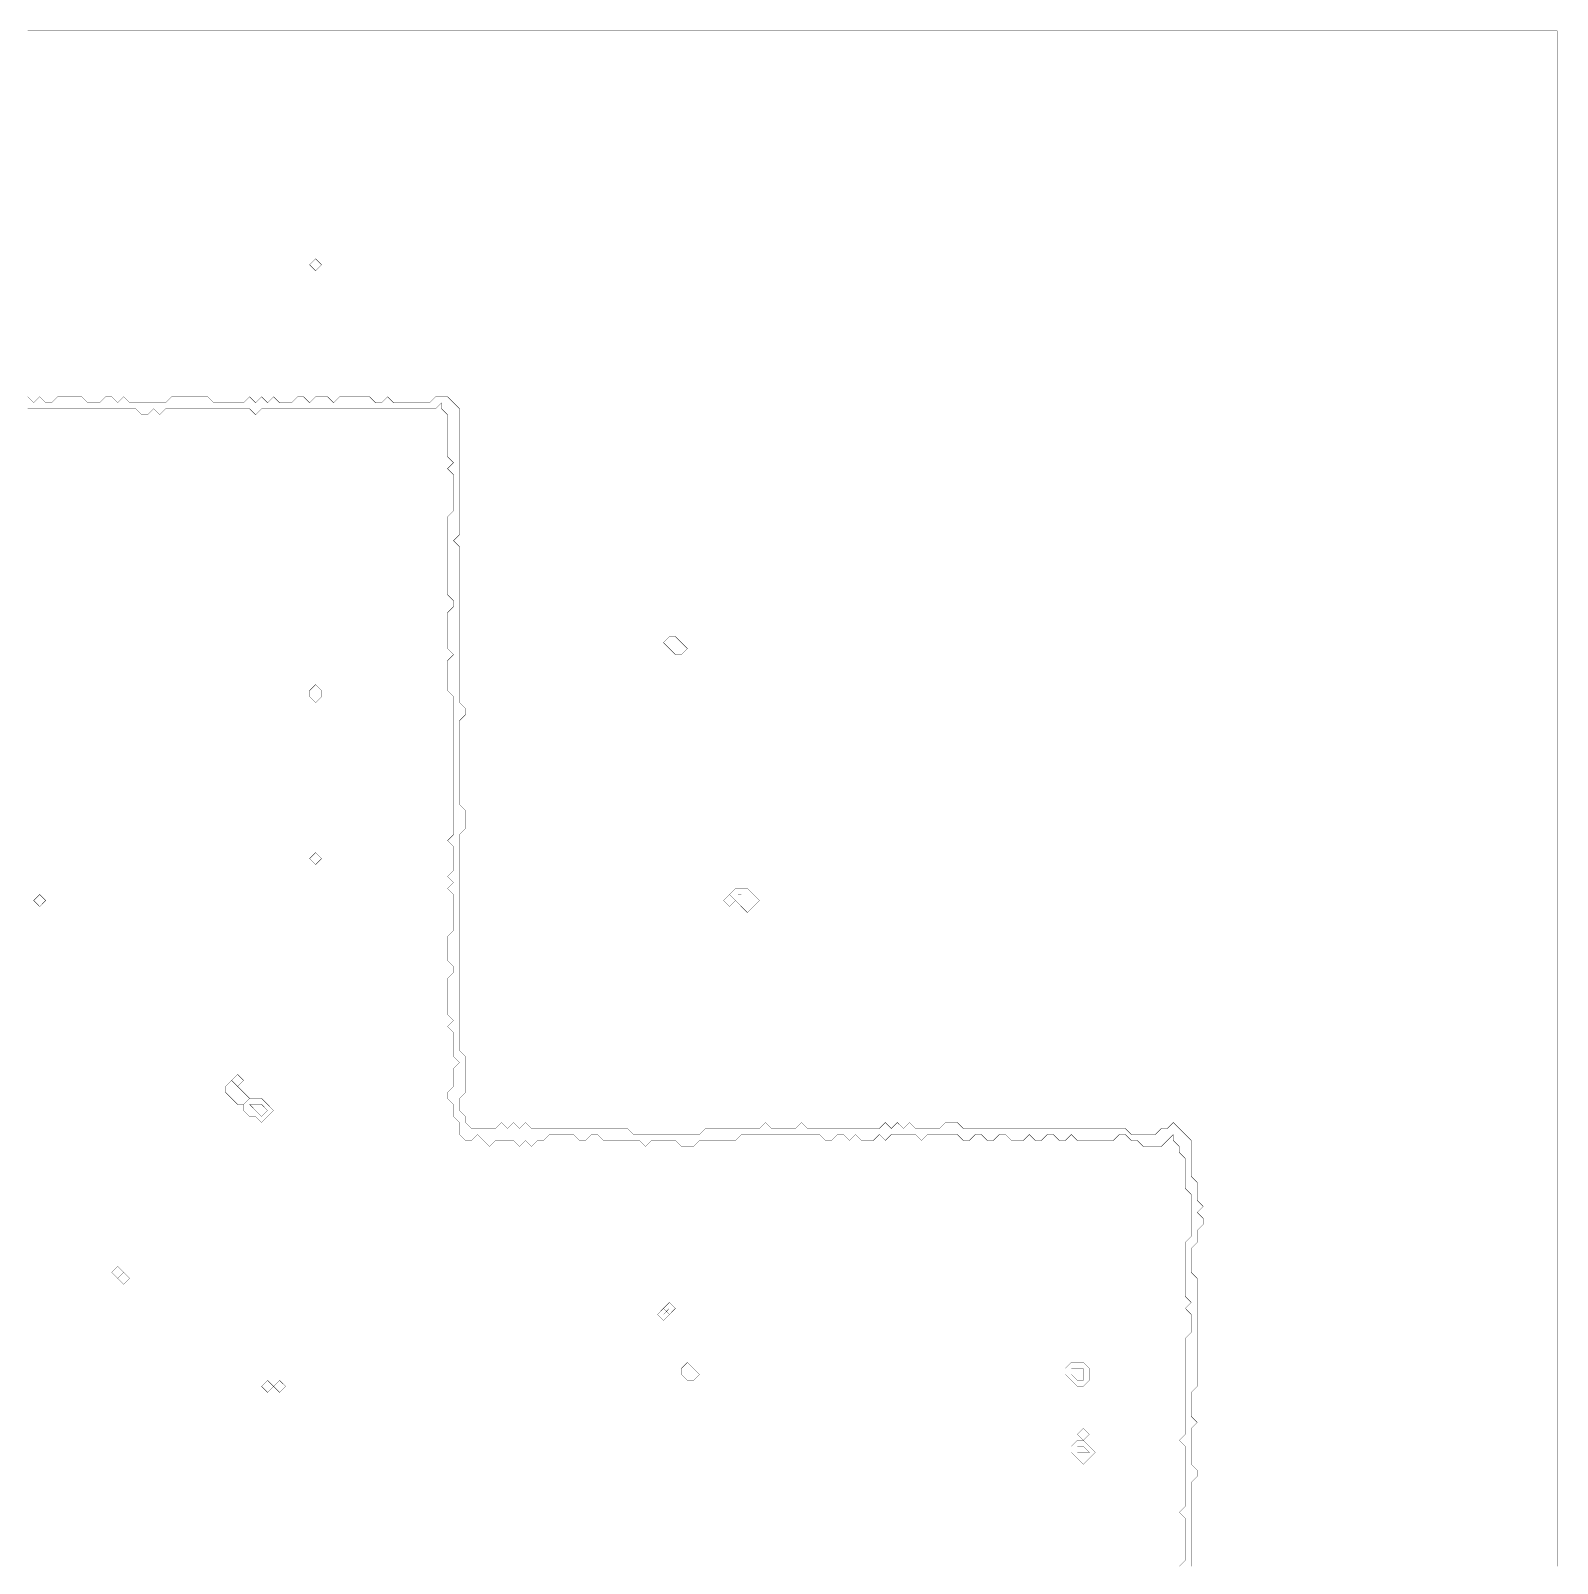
# Model space of a CAD drawing. Header units: metres. Extents: x 0 to 4858, y -4858 to 0.
# Drawn here: x 2438 to 4858, y -2429 to 0 of the extents above; entities that cross this region are included whole.
import ezdxf

# ---------------------------------------------------------------- set-up
doc = ezdxf.new("R2010")
doc.units = ezdxf.units.M
doc.layers.add('conductor', color=1, linetype='Continuous')
doc.layers.add('substrate', color=5, linetype='Continuous')

msp = doc.modelspace()

# ---------------------------------------------------------------- linework, layer by layer
at = {"layer": 'conductor', "const_width": 0.5}
msp.add_lwpolyline([(4258.6, -2433.5), (4268.1, -2424), (4268.1, -2414.5), (4268.1, -2405), (4268.1, -2395.5), (4268.1, -2386), (4268.1, -2376.5), (4268.1, -2367), (4268.1, -2357.5), (4258.6, -2347.9), (4268.1, -2338.4), (4268.1, -2328.9), (4268.1, -2319.4), (4268.1, -2309.9), (4268.1, -2300.4), (4268.1, -2290.9), (4268.1, -2281.4), (4268.1, -2271.9), (4268.1, -2262.4), (4268.1, -2252.9), (4268.1, -2243.4), (4258.6, -2233.9), (4268.1, -2224.4), (4268.1, -2214.9), (4268.1, -2205.4), (4268.1, -2195.9), (4268.1, -2186.3), (4268.1, -2176.8), (4268.1, -2167.3), (4268.1, -2157.8), (4268.1, -2148.3), (4268.1, -2138.8), (4268.1, -2129.3), (4268.1, -2119.8), (4268.1, -2110.3), (4268.1, -2100.8), (4268.1, -2091.3), (4268.1, -2081.8), (4268.1, -2072.3), (4277.6, -2062.8), (4277.6, -2053.3), (4277.6, -2043.8), (4277.6, -2034.3), (4268.1, -2024.7), (4277.6, -2015.2), (4268.1, -2005.7), (4268.1, -1996.2), (4268.1, -1986.7), (4268.1, -1977.2), (4268.1, -1967.7), (4268.1, -1958.2), (4268.1, -1948.7), (4268.1, -1939.2), (4268.1, -1929.7), (4268.1, -1920.2), (4277.6, -1910.7), (4277.6, -1901.2), (4277.6, -1891.7), (4277.6, -1882.2), (4277.6, -1872.7), (4277.6, -1863.1), (4277.6, -1853.6), (4277.6, -1844.1), (4268.1, -1834.6), (4268.1, -1825.1), (4268.1, -1815.6), (4268.1, -1806.1), (4268.1, -1796.6), (4268.1, -1787.1), (4258.6, -1777.6), (4258.6, -1768.1), (4249.1, -1758.6), (4249.1, -1749.1), (4239.6, -1758.6), (4230.1, -1768.1), (4220.6, -1768.1), (4211.1, -1768.1), (4201.6, -1768.1), (4192.1, -1758.6), (4182.6, -1758.6), (4173.1, -1749.1), (4163.6, -1749.1), (4154.1, -1758.6), (4144.6, -1758.6), (4135, -1758.6), (4125.5, -1758.6), (4116, -1758.6), (4106.5, -1758.6), (4097, -1758.6), (4087.5, -1749.1), (4078, -1758.6), (4068.5, -1758.6), (4059, -1749.1), (4049.5, -1749.1), (4040, -1758.6), (4030.5, -1758.6), (4021, -1749.1), (4011.5, -1758.6), (4002, -1758.6), (3992.5, -1758.6), (3983, -1749.1), (3973.4, -1749.1), (3963.9, -1758.6), (3954.4, -1758.6), (3944.9, -1749.1), (3935.4, -1749.1), (3925.9, -1758.6), (3916.4, -1758.6), (3906.9, -1749.1), (3897.4, -1749.1), (3887.9, -1749.1), (3878.4, -1749.1), (3868.9, -1749.1), (3859.4, -1749.1), (3849.9, -1758.6), (3840.4, -1749.1), (3830.9, -1749.1), (3821.4, -1749.1), (3811.8, -1749.1), (3802.3, -1749.1), (3792.8, -1758.6), (3783.3, -1749.1), (3773.8, -1758.6), (3764.3, -1758.6), (3754.8, -1758.6), (3745.3, -1749.1), (3735.8, -1758.6), (3726.3, -1749.1), (3716.8, -1749.1), (3707.3, -1758.6), (3697.8, -1758.6), (3688.3, -1749.1), (3678.8, -1749.1), (3669.3, -1749.1), (3659.8, -1749.1), (3650.2, -1749.1), (3640.7, -1749.1), (3631.2, -1749.1), (3621.7, -1749.1), (3612.2, -1749.1), (3602.7, -1749.1), (3593.2, -1749.1), (3583.7, -1749.1), (3574.2, -1749.1), (3564.7, -1749.1), (3555.2, -1758.6), (3545.7, -1758.6), (3536.2, -1758.6), (3526.7, -1758.6), (3517.2, -1758.6), (3507.7, -1758.6), (3498.2, -1758.6), (3488.7, -1768.1), (3479.1, -1768.1), (3469.6, -1768.1), (3460.1, -1758.6), (3450.6, -1758.6), (3441.1, -1758.6), (3431.6, -1758.6), (3422.1, -1758.6), (3412.6, -1768.1), (3403.1, -1758.6), (3393.6, -1758.6), (3384.1, -1758.6), (3374.6, -1758.6), (3365.1, -1758.6), (3355.6, -1758.6), (3346.1, -1758.6), (3336.6, -1749.1), (3327.1, -1749.1), (3317.5, -1758.6), (3308, -1758.6), (3298.5, -1749.1), (3289, -1749.1), (3279.5, -1749.1), (3270, -1749.1), (3260.5, -1749.1), (3251, -1758.6), (3241.5, -1758.6), (3232, -1768.1), (3222.5, -1758.6), (3213, -1768.1), (3203.5, -1758.6), (3194, -1758.6), (3184.5, -1758.6), (3175, -1758.6), (3165.5, -1768.1), (3155.9, -1758.6), (3146.4, -1749.1), (3136.9, -1758.6), (3127.4, -1758.6), (3117.9, -1749.1), (3117.9, -1739.6), (3117.9, -1730.1), (3108.4, -1720.6), (3108.4, -1711.1), (3108.4, -1701.5), (3098.9, -1692), (3098.9, -1682.5), (3108.4, -1673), (3108.4, -1663.5), (3108.4, -1654), (3108.4, -1644.5), (3117.9, -1635), (3108.4, -1625.5), (3108.4, -1616), (3108.4, -1606.5), (3108.4, -1597), (3108.4, -1587.5), (3098.9, -1578), (3108.4, -1568.5), (3098.9, -1559), (3098.9, -1549.5), (3098.9, -1539.9), (3098.9, -1530.4), (3098.9, -1520.9), (3098.9, -1511.4), (3098.9, -1501.9), (3108.4, -1492.4), (3108.4, -1482.9), (3098.9, -1473.4), (3098.9, -1463.9), (3098.9, -1454.4), (3098.9, -1444.9), (3098.9, -1435.4), (3108.4, -1425.9), (3108.4, -1416.4), (3108.4, -1406.9), (3108.4, -1397.4), (3108.4, -1387.9), (3108.4, -1378.3), (3108.4, -1368.8), (3098.9, -1359.3), (3108.4, -1349.8), (3098.9, -1340.3), (3108.4, -1330.8), (3108.4, -1321.3), (3108.4, -1311.8), (3108.4, -1302.3), (3108.4, -1292.8), (3098.9, -1283.3), (3108.4, -1273.8), (3108.4, -1264.3), (3108.4, -1254.8), (3108.4, -1245.3), (3108.4, -1235.8), (3108.4, -1226.3), (3108.4, -1216.8), (3108.4, -1207.2), (3108.4, -1197.7), (3108.4, -1188.2), (3108.4, -1178.7), (3108.4, -1169.2), (3108.4, -1159.7), (3108.4, -1150.2), (3108.4, -1140.7), (3108.4, -1131.2), (3108.4, -1121.7), (3108.4, -1112.2), (3108.4, -1102.7), (3108.4, -1093.2), (3108.4, -1083.7), (3108.4, -1074.2), (3108.4, -1064.7), (3108.4, -1055.2), (3098.9, -1045.6), (3098.9, -1036.1), (3098.9, -1026.6), (3098.9, -1017.1), (3098.9, -1007.6), (3098.9, -998.1), (3108.4, -988.6), (3098.9, -979.1), (3098.9, -969.6), (3098.9, -960.1), (3098.9, -950.6), (3098.9, -941.1), (3098.9, -931.6), (3098.9, -922.1), (3108.4, -912.6), (3108.4, -903.1), (3098.9, -893.6), (3098.9, -884), (3098.9, -874.5), (3098.9, -865), (3098.9, -855.5), (3098.9, -846), (3098.9, -836.5), (3098.9, -827), (3098.9, -817.5), (3098.9, -808), (3098.9, -798.5), (3098.9, -789), (3098.9, -779.5), (3098.9, -770), (3108.4, -760.5), (3108.4, -751), (3108.4, -741.5), (3108.4, -732), (3108.4, -722.4), (3108.4, -712.9), (3108.4, -703.4), (3098.9, -693.9), (3108.4, -684.4), (3098.9, -674.9), (3098.9, -665.4), (3098.9, -655.9), (3098.9, -646.4), (3098.9, -636.9), (3098.9, -627.4), (3098.9, -617.9), (3098.9, -608.4), (3089.4, -598.9), (3089.4, -589.4), (3079.9, -598.9), (3070.4, -598.9), (3060.9, -598.9), (3051.4, -598.9), (3041.9, -598.9), (3032.4, -598.9), (3022.9, -598.9), (3013.4, -598.9), (3003.9, -598.9), (2994.3, -598.9), (2984.8, -598.9), (2975.3, -598.9), (2965.8, -598.9), (2956.3, -598.9), (2946.8, -598.9), (2937.3, -598.9), (2927.8, -598.9), (2918.3, -598.9), (2908.8, -598.9), (2899.3, -598.9), (2889.8, -598.9), (2880.3, -598.9), (2870.8, -598.9), (2861.3, -598.9), (2851.8, -598.9), (2842.3, -598.9), (2832.7, -598.9), (2823.2, -598.9), (2813.7, -598.9), (2804.2, -598.9), (2794.7, -608.4), (2785.2, -598.9), (2775.7, -598.9), (2766.2, -598.9), (2756.7, -598.9), (2747.2, -598.9), (2737.7, -598.9), (2728.2, -598.9), (2718.7, -598.9), (2709.2, -598.9), (2699.7, -598.9), (2690.2, -598.9), (2680.7, -598.9), (2671.1, -598.9), (2661.6, -598.9), (2652.1, -598.9), (2642.6, -608.4), (2633.1, -598.9), (2623.6, -608.4), (2614.1, -608.4), (2604.6, -598.9), (2595.1, -598.9), (2585.6, -598.9), (2576.1, -598.9), (2566.6, -598.9), (2557.1, -598.9), (2547.6, -598.9), (2538.1, -598.9), (2528.6, -598.9), (2519.1, -598.9), (2509.5, -598.9), (2500, -598.9), (2490.5, -598.9), (2481, -598.9), (2471.5, -598.9), (2462, -598.9), (2452.5, -598.9), (2443, -598.9), (2433.5, -598.9)], dxfattribs=at)
for points in [[(2880.3, -1045.6), (2889.8, -1036.1), (2899.3, -1045.6), (2899.3, -1055.2), (2889.8, -1064.7), (2880.3, -1055.2)], [(2880.3, -1311.8), (2889.8, -1302.3), (2899.3, -1311.8), (2889.8, -1321.3)], [(2443, -1378.3), (2452.5, -1368.8), (2462, -1378.3), (2452.5, -1387.9)], [(3555.2, -1368.8), (3564.7, -1368.8)], [(2747.2, -1673), (2756.7, -1663.5), (2766.2, -1673), (2775.7, -1682.5), (2785.2, -1692), (2775.7, -1701.5), (2766.2, -1701.5), (2756.7, -1692), (2747.2, -1682.5)], [(2756.7, -1663.5), (2766.2, -1654), (2775.7, -1663.5), (2766.2, -1673)], [(2775.7, -1701.5), (2785.2, -1692), (2794.7, -1692), (2804.2, -1692), (2813.7, -1701.5), (2823.2, -1711.1), (2813.7, -1720.6), (2804.2, -1730.1), (2794.7, -1720.6), (2785.2, -1720.6), (2775.7, -1711.1)], [(2566.6, -1967.7), (2576.1, -1958.2), (2585.6, -1967.7), (2576.1, -1977.2)], [(2576.1, -1977.2), (2585.6, -1967.7), (2595.1, -1977.2), (2585.6, -1986.7)], [(3441.1, -2024.7), (3450.6, -2015.2), (3460.1, -2024.7), (3450.6, -2034.3)], [(3431.6, -2034.3), (3441.1, -2024.7), (3450.6, -2034.3), (3441.1, -2043.8)], [(3469.6, -2119.8), (3479.1, -2110.3), (3488.7, -2119.8), (3498.2, -2129.3), (3488.7, -2138.8), (3479.1, -2138.8), (3469.6, -2129.3)], [(4078, -2119.8), (4087.5, -2110.3), (4097, -2110.3), (4106.5, -2110.3), (4116, -2119.8), (4116, -2129.3), (4116, -2138.8), (4106.5, -2148.3), (4097, -2148.3), (4087.5, -2138.8), (4078, -2129.3)], [(2804.2, -2148.3), (2813.7, -2138.8), (2823.2, -2148.3), (2813.7, -2157.8)], [(2823.2, -2148.3), (2832.7, -2138.8), (2842.3, -2148.3), (2832.7, -2157.8)], [(4087.5, -2243.4), (4097, -2233.9), (4106.5, -2233.9), (4116, -2243.4), (4125.5, -2252.9), (4116, -2262.4), (4106.5, -2271.9), (4097, -2262.4), (4087.5, -2252.9)], [(4097, -2224.4), (4106.5, -2214.9), (4116, -2224.4), (4106.5, -2233.9)]]:
    msp.add_lwpolyline(points, close=True, dxfattribs=at)
at = {"layer": 'substrate', "const_width": 0.5}
for points in [[(4857.5, -2433.5), (4857.5, -2424), (4857.5, -2414.5), (4857.5, -2405), (4857.5, -2395.5), (4857.5, -2386), (4857.5, -2376.5), (4857.5, -2367), (4857.5, -2357.5), (4857.5, -2347.9), (4857.5, -2338.4), (4857.5, -2328.9), (4857.5, -2319.4), (4857.5, -2309.9), (4857.5, -2300.4), (4857.5, -2290.9), (4857.5, -2281.4), (4857.5, -2271.9), (4857.5, -2262.4), (4857.5, -2252.9), (4857.5, -2243.4), (4857.5, -2233.9), (4857.5, -2224.4), (4857.5, -2214.9), (4857.5, -2205.4), (4857.5, -2195.9), (4857.5, -2186.3), (4857.5, -2176.8), (4857.5, -2167.3), (4857.5, -2157.8), (4857.5, -2148.3), (4857.5, -2138.8), (4857.5, -2129.3), (4857.5, -2119.8), (4857.5, -2110.3), (4857.5, -2100.8), (4857.5, -2091.3), (4857.5, -2081.8), (4857.5, -2072.3), (4857.5, -2062.8), (4857.5, -2053.3), (4857.5, -2043.8), (4857.5, -2034.3), (4857.5, -2024.7), (4857.5, -2015.2), (4857.5, -2005.7), (4857.5, -1996.2), (4857.5, -1986.7), (4857.5, -1977.2), (4857.5, -1967.7), (4857.5, -1958.2), (4857.5, -1948.7), (4857.5, -1939.2), (4857.5, -1929.7), (4857.5, -1920.2), (4857.5, -1910.7), (4857.5, -1901.2), (4857.5, -1891.7), (4857.5, -1882.2), (4857.5, -1872.7), (4857.5, -1863.1), (4857.5, -1853.6), (4857.5, -1844.1), (4857.5, -1834.6), (4857.5, -1825.1), (4857.5, -1815.6), (4857.5, -1806.1), (4857.5, -1796.6), (4857.5, -1787.1), (4857.5, -1777.6), (4857.5, -1768.1), (4857.5, -1758.6), (4857.5, -1749.1), (4857.5, -1739.6), (4857.5, -1730.1), (4857.5, -1720.6), (4857.5, -1711.1), (4857.5, -1701.5), (4857.5, -1692), (4857.5, -1682.5), (4857.5, -1673), (4857.5, -1663.5), (4857.5, -1654), (4857.5, -1644.5), (4857.5, -1635), (4857.5, -1625.5), (4857.5, -1616), (4857.5, -1606.5), (4857.5, -1597), (4857.5, -1587.5), (4857.5, -1578), (4857.5, -1568.5), (4857.5, -1559), (4857.5, -1549.5), (4857.5, -1539.9), (4857.5, -1530.4), (4857.5, -1520.9), (4857.5, -1511.4), (4857.5, -1501.9), (4857.5, -1492.4), (4857.5, -1482.9), (4857.5, -1473.4), (4857.5, -1463.9), (4857.5, -1454.4), (4857.5, -1444.9), (4857.5, -1435.4), (4857.5, -1425.9), (4857.5, -1416.4), (4857.5, -1406.9), (4857.5, -1397.4), (4857.5, -1387.9), (4857.5, -1378.3), (4857.5, -1368.8), (4857.5, -1359.3), (4857.5, -1349.8), (4857.5, -1340.3), (4857.5, -1330.8), (4857.5, -1321.3), (4857.5, -1311.8), (4857.5, -1302.3), (4857.5, -1292.8), (4857.5, -1283.3), (4857.5, -1273.8), (4857.5, -1264.3), (4857.5, -1254.8), (4857.5, -1245.3), (4857.5, -1235.8), (4857.5, -1226.3), (4857.5, -1216.8), (4857.5, -1207.2), (4857.5, -1197.7), (4857.5, -1188.2), (4857.5, -1178.7), (4857.5, -1169.2), (4857.5, -1159.7), (4857.5, -1150.2), (4857.5, -1140.7), (4857.5, -1131.2), (4857.5, -1121.7), (4857.5, -1112.2), (4857.5, -1102.7), (4857.5, -1093.2), (4857.5, -1083.7), (4857.5, -1074.2), (4857.5, -1064.7), (4857.5, -1055.2), (4857.5, -1045.6), (4857.5, -1036.1), (4857.5, -1026.6), (4857.5, -1017.1), (4857.5, -1007.6), (4857.5, -998.1), (4857.5, -988.6), (4857.5, -979.1), (4857.5, -969.6), (4857.5, -960.1), (4857.5, -950.6), (4857.5, -941.1), (4857.5, -931.6), (4857.5, -922.1), (4857.5, -912.6), (4857.5, -903.1), (4857.5, -893.6), (4857.5, -884), (4857.5, -874.5), (4857.5, -865), (4857.5, -855.5), (4857.5, -846), (4857.5, -836.5), (4857.5, -827), (4857.5, -817.5), (4857.5, -808), (4857.5, -798.5), (4857.5, -789), (4857.5, -779.5), (4857.5, -770), (4857.5, -760.5), (4857.5, -751), (4857.5, -741.5), (4857.5, -732), (4857.5, -722.4), (4857.5, -712.9), (4857.5, -703.4), (4857.5, -693.9), (4857.5, -684.4), (4857.5, -674.9), (4857.5, -665.4), (4857.5, -655.9), (4857.5, -646.4), (4857.5, -636.9), (4857.5, -627.4), (4857.5, -617.9), (4857.5, -608.4), (4857.5, -598.9), (4857.5, -589.4), (4857.5, -579.9), (4857.5, -570.4), (4857.5, -560.8), (4857.5, -551.3), (4857.5, -541.8), (4857.5, -532.3), (4857.5, -522.8), (4857.5, -513.3), (4857.5, -503.8), (4857.5, -494.3), (4857.5, -484.8), (4857.5, -475.3), (4857.5, -465.8), (4857.5, -456.3), (4857.5, -446.8), (4857.5, -437.3), (4857.5, -427.8), (4857.5, -418.3), (4857.5, -408.8), (4857.5, -399.2), (4857.5, -389.7), (4857.5, -380.2), (4857.5, -370.7), (4857.5, -361.2), (4857.5, -351.7), (4857.5, -342.2), (4857.5, -332.7), (4857.5, -323.2), (4857.5, -313.7), (4857.5, -304.2), (4857.5, -294.7), (4857.5, -285.2), (4857.5, -275.7), (4857.5, -266.2), (4857.5, -256.7), (4857.5, -247.2), (4857.5, -237.6), (4857.5, -228.1), (4857.5, -218.6), (4857.5, -209.1), (4857.5, -199.6), (4857.5, -190.1), (4857.5, -180.6), (4857.5, -171.1), (4857.5, -161.6), (4857.5, -152.1), (4857.5, -142.6), (4857.5, -133.1), (4857.5, -123.6), (4857.5, -114.1), (4857.5, -104.6), (4857.5, -95.1), (4857.5, -85.6), (4857.5, -76), (4857.5, -66.5), (4857.5, -57), (4857.5, -47.5), (4857.5, -38), (4857.5, -28.5), (4857.5, -19), (4857.5, -9.5), (4857.5, 0), (4848, 0), (4838.5, 0), (4829, 0), (4819.5, 0), (4810, 0), (4800.5, 0), (4791, 0), (4781.4, 0), (4771.9, 0), (4762.4, 0), (4752.9, 0), (4743.4, 0), (4733.9, 0), (4724.4, 0), (4714.9, 0), (4705.4, 0), (4695.9, 0), (4686.4, 0), (4676.9, 0), (4667.4, 0), (4657.9, 0), (4648.4, 0), (4638.9, 0), (4629.4, 0), (4619.8, 0), (4610.3, 0), (4600.8, 0), (4591.3, 0), (4581.8, 0), (4572.3, 0), (4562.8, 0), (4553.3, 0), (4543.8, 0), (4534.3, 0), (4524.8, 0), (4515.3, 0), (4505.8, 0), (4496.3, 0), (4486.8, 0), (4477.3, 0), (4467.8, 0), (4458.2, 0), (4448.7, 0), (4439.2, 0), (4429.7, 0), (4420.2, 0), (4410.7, 0), (4401.2, 0), (4391.7, 0), (4382.2, 0), (4372.7, 0), (4363.2, 0), (4353.7, 0), (4344.2, 0), (4334.7, 0), (4325.2, 0), (4315.7, 0), (4306.2, 0), (4296.6, 0), (4287.1, 0), (4277.6, 0), (4268.1, 0), (4258.6, 0), (4249.1, 0), (4239.6, 0), (4230.1, 0), (4220.6, 0), (4211.1, 0), (4201.6, 0), (4192.1, 0), (4182.6, 0), (4173.1, 0), (4163.6, 0), (4154.1, 0), (4144.6, 0), (4135, 0), (4125.5, 0), (4116, 0), (4106.5, 0), (4097, 0), (4087.5, 0), (4078, 0), (4068.5, 0), (4059, 0), (4049.5, 0), (4040, 0), (4030.5, 0), (4021, 0), (4011.5, 0), (4002, 0), (3992.5, 0), (3983, 0), (3973.4, 0), (3963.9, 0), (3954.4, 0), (3944.9, 0), (3935.4, 0), (3925.9, 0), (3916.4, 0), (3906.9, 0), (3897.4, 0), (3887.9, 0), (3878.4, 0), (3868.9, 0), (3859.4, 0), (3849.9, 0), (3840.4, 0), (3830.9, 0), (3821.4, 0), (3811.8, 0), (3802.3, 0), (3792.8, 0), (3783.3, 0), (3773.8, 0), (3764.3, 0), (3754.8, 0), (3745.3, 0), (3735.8, 0), (3726.3, 0), (3716.8, 0), (3707.3, 0), (3697.8, 0), (3688.3, 0), (3678.8, 0), (3669.3, 0), (3659.8, 0), (3650.2, 0), (3640.7, 0), (3631.2, 0), (3621.7, 0), (3612.2, 0), (3602.7, 0), (3593.2, 0), (3583.7, 0), (3574.2, 0), (3564.7, 0), (3555.2, 0), (3545.7, 0), (3536.2, 0), (3526.7, 0), (3517.2, 0), (3507.7, 0), (3498.2, 0), (3488.7, 0), (3479.1, 0), (3469.6, 0), (3460.1, 0), (3450.6, 0), (3441.1, 0), (3431.6, 0), (3422.1, 0), (3412.6, 0), (3403.1, 0), (3393.6, 0), (3384.1, 0), (3374.6, 0), (3365.1, 0), (3355.6, 0), (3346.1, 0), (3336.6, 0), (3327.1, 0), (3317.5, 0), (3308, 0), (3298.5, 0), (3289, 0), (3279.5, 0), (3270, 0), (3260.5, 0), (3251, 0), (3241.5, 0), (3232, 0), (3222.5, 0), (3213, 0), (3203.5, 0), (3194, 0), (3184.5, 0), (3175, 0), (3165.5, 0), (3155.9, 0), (3146.4, 0), (3136.9, 0), (3127.4, 0), (3117.9, 0), (3108.4, 0), (3098.9, 0), (3089.4, 0), (3079.9, 0), (3070.4, 0), (3060.9, 0), (3051.4, 0), (3041.9, 0), (3032.4, 0), (3022.9, 0), (3013.4, 0), (3003.9, 0), (2994.3, 0), (2984.8, 0), (2975.3, 0), (2965.8, 0), (2956.3, 0), (2946.8, 0), (2937.3, 0), (2927.8, 0), (2918.3, 0), (2908.8, 0), (2899.3, 0), (2889.8, 0), (2880.3, 0), (2870.8, 0), (2861.3, 0), (2851.8, 0), (2842.3, 0), (2832.7, 0), (2823.2, 0), (2813.7, 0), (2804.2, 0), (2794.7, 0), (2785.2, 0), (2775.7, 0), (2766.2, 0), (2756.7, 0), (2747.2, 0), (2737.7, 0), (2728.2, 0), (2718.7, 0), (2709.2, 0), (2699.7, 0), (2690.2, 0), (2680.7, 0), (2671.1, 0), (2661.6, 0), (2652.1, 0), (2642.6, 0), (2633.1, 0), (2623.6, 0), (2614.1, 0), (2604.6, 0), (2595.1, 0), (2585.6, 0), (2576.1, 0), (2566.6, 0), (2557.1, 0), (2547.6, 0), (2538.1, 0), (2528.6, 0), (2519.1, 0), (2509.5, 0), (2500, 0), (2490.5, 0), (2481, 0), (2471.5, 0), (2462, 0), (2452.5, 0), (2443, 0), (2433.5, 0)], [(2433.5, -579.9), (2443, -589.4), (2452.5, -579.9), (2462, -589.4), (2471.5, -589.4), (2481, -579.9), (2490.5, -579.9), (2500, -579.9), (2509.5, -579.9), (2519.1, -579.9), (2528.6, -589.4), (2538.1, -589.4), (2547.6, -589.4), (2557.1, -579.9), (2566.6, -579.9), (2576.1, -589.4), (2585.6, -579.9), (2595.1, -589.4), (2604.6, -589.4), (2614.1, -589.4), (2623.6, -589.4), (2633.1, -589.4), (2642.6, -589.4), (2652.1, -589.4), (2661.6, -579.9), (2671.1, -579.9), (2680.7, -579.9), (2690.2, -579.9), (2699.7, -579.9), (2709.2, -579.9), (2718.7, -579.9), (2728.2, -589.4), (2737.7, -589.4), (2747.2, -589.4), (2756.7, -589.4), (2766.2, -589.4), (2775.7, -589.4), (2785.2, -579.9), (2794.7, -589.4), (2804.2, -579.9), (2813.7, -589.4), (2823.2, -579.9), (2832.7, -589.4), (2842.3, -589.4), (2851.8, -589.4), (2861.3, -579.9), (2870.8, -579.9), (2880.3, -589.4), (2889.8, -579.9), (2899.3, -579.9), (2908.8, -579.9), (2918.3, -589.4), (2927.8, -579.9), (2937.3, -579.9), (2946.8, -579.9), (2956.3, -579.9), (2965.8, -579.9), (2975.3, -579.9), (2984.8, -589.4), (2994.3, -589.4), (3003.9, -579.9), (3013.4, -589.4), (3022.9, -589.4), (3032.4, -589.4), (3041.9, -589.4), (3051.4, -589.4), (3060.9, -589.4), (3070.4, -589.4), (3079.9, -579.9), (3089.4, -579.9), (3098.9, -579.9), (3108.4, -589.4), (3117.9, -598.9), (3117.9, -608.4), (3117.9, -617.9), (3117.9, -627.4), (3117.9, -636.9), (3117.9, -646.4), (3117.9, -655.9), (3117.9, -665.4), (3117.9, -674.9), (3117.9, -684.4), (3117.9, -693.9), (3117.9, -703.4), (3117.9, -712.9), (3117.9, -722.4), (3117.9, -732), (3117.9, -741.5), (3117.9, -751), (3117.9, -760.5), (3117.9, -770), (3117.9, -779.5), (3117.9, -789), (3117.9, -798.5), (3108.4, -808), (3117.9, -817.5), (3117.9, -827), (3117.9, -836.5), (3117.9, -846), (3117.9, -855.5), (3117.9, -865), (3117.9, -874.5), (3117.9, -884), (3117.9, -893.6), (3117.9, -903.1), (3117.9, -912.6), (3117.9, -922.1), (3117.9, -931.6), (3117.9, -941.1), (3117.9, -950.6), (3117.9, -960.1), (3117.9, -969.6), (3117.9, -979.1), (3117.9, -988.6), (3117.9, -998.1), (3117.9, -1007.6), (3117.9, -1017.1), (3117.9, -1026.6), (3117.9, -1036.1), (3117.9, -1045.6), (3117.9, -1055.2), (3117.9, -1064.7), (3127.4, -1074.2), (3127.4, -1083.7), (3117.9, -1093.2), (3117.9, -1102.7), (3117.9, -1112.2), (3117.9, -1121.7), (3117.9, -1131.2), (3117.9, -1140.7), (3117.9, -1150.2), (3117.9, -1159.7), (3117.9, -1169.2), (3117.9, -1178.7), (3117.9, -1188.2), (3117.9, -1197.7), (3117.9, -1207.2), (3117.9, -1216.8), (3117.9, -1226.3), (3127.4, -1235.8), (3127.4, -1245.3), (3127.4, -1254.8), (3127.4, -1264.3), (3117.9, -1273.8), (3117.9, -1283.3), (3117.9, -1292.8), (3117.9, -1302.3), (3117.9, -1311.8), (3117.9, -1321.3), (3117.9, -1330.8), (3117.9, -1340.3), (3117.9, -1349.8), (3117.9, -1359.3), (3117.9, -1368.8), (3117.9, -1378.3), (3117.9, -1387.9), (3117.9, -1397.4), (3117.9, -1406.9), (3117.9, -1416.4), (3117.9, -1425.9), (3117.9, -1435.4), (3117.9, -1444.9), (3117.9, -1454.4), (3117.9, -1463.9), (3117.9, -1473.4), (3117.9, -1482.9), (3117.9, -1492.4), (3117.9, -1501.9), (3117.9, -1511.4), (3117.9, -1520.9), (3117.9, -1530.4), (3117.9, -1539.9), (3117.9, -1549.5), (3117.9, -1559), (3117.9, -1568.5), (3117.9, -1578), (3117.9, -1587.5), (3117.9, -1597), (3117.9, -1606.5), (3117.9, -1616), (3127.4, -1625.5), (3127.4, -1635), (3127.4, -1644.5), (3127.4, -1654), (3127.4, -1663.5), (3127.4, -1673), (3127.4, -1682.5), (3117.9, -1692), (3117.9, -1701.5), (3117.9, -1711.1), (3127.4, -1720.6), (3127.4, -1730.1), (3136.9, -1739.6), (3146.4, -1739.6), (3155.9, -1739.6), (3165.5, -1739.6), (3175, -1739.6), (3184.5, -1730.1), (3194, -1739.6), (3203.5, -1730.1), (3213, -1739.6), (3222.5, -1730.1), (3232, -1739.6), (3241.5, -1739.6), (3251, -1739.6), (3260.5, -1739.6), (3270, -1739.6), (3279.5, -1739.6), (3289, -1739.6), (3298.5, -1739.6), (3308, -1739.6), (3317.5, -1739.6), (3327.1, -1739.6), (3336.6, -1739.6), (3346.1, -1739.6), (3355.6, -1739.6), (3365.1, -1739.6), (3374.6, -1739.6), (3384.1, -1739.6), (3393.6, -1749.1), (3403.1, -1749.1), (3412.6, -1749.1), (3422.1, -1749.1), (3431.6, -1749.1), (3441.1, -1749.1), (3450.6, -1749.1), (3460.1, -1749.1), (3469.6, -1749.1), (3479.1, -1749.1), (3488.7, -1749.1), (3498.2, -1749.1), (3507.7, -1739.6), (3517.2, -1739.6), (3526.7, -1739.6), (3536.2, -1739.6), (3545.7, -1739.6), (3555.2, -1739.6), (3564.7, -1739.6), (3574.2, -1739.6), (3583.7, -1739.6), (3593.2, -1739.6), (3602.7, -1730.1), (3612.2, -1739.6), (3621.7, -1739.6), (3631.2, -1739.6), (3640.7, -1739.6), (3650.2, -1739.6), (3659.8, -1730.1), (3669.3, -1739.6), (3678.8, -1739.6), (3688.3, -1739.6), (3697.8, -1739.6), (3707.3, -1739.6), (3716.8, -1739.6), (3726.3, -1739.6), (3735.8, -1739.6), (3745.3, -1739.6), (3754.8, -1739.6), (3764.3, -1739.6), (3773.8, -1739.6), (3783.3, -1739.6), (3792.8, -1730.1), (3802.3, -1739.6), (3811.8, -1730.1), (3821.4, -1739.6), (3830.9, -1730.1), (3840.4, -1739.6), (3849.9, -1739.6), (3859.4, -1739.6), (3868.9, -1739.6), (3878.4, -1739.6), (3887.9, -1730.1), (3897.4, -1730.1), (3906.9, -1730.1), (3916.4, -1739.6), (3925.9, -1739.6), (3935.4, -1739.6), (3944.9, -1739.6), (3954.4, -1739.6), (3963.9, -1739.6), (3973.4, -1739.6), (3983, -1739.6), (3992.5, -1739.6), (4002, -1739.6), (4011.5, -1739.6), (4021, -1739.6), (4030.5, -1739.6), (4040, -1739.6), (4049.5, -1739.6), (4059, -1739.6), (4068.5, -1739.6), (4078, -1739.6), (4087.5, -1739.6), (4097, -1739.6), (4106.5, -1739.6), (4116, -1739.6), (4125.5, -1739.6), (4135, -1739.6), (4144.6, -1739.6), (4154.1, -1739.6), (4163.6, -1739.6), (4173.1, -1739.6), (4182.6, -1749.1), (4192.1, -1749.1), (4201.6, -1749.1), (4211.1, -1749.1), (4220.6, -1749.1), (4230.1, -1739.6), (4239.6, -1739.6), (4249.1, -1730.1), (4258.6, -1739.6), (4268.1, -1749.1), (4277.6, -1758.6), (4277.6, -1768.1), (4277.6, -1777.6), (4277.6, -1787.1), (4277.6, -1796.6), (4277.6, -1806.1), (4277.6, -1815.6), (4287.1, -1825.1), (4287.1, -1834.6), (4287.1, -1844.1), (4287.1, -1853.6), (4296.6, -1863.1), (4287.1, -1872.7), (4296.6, -1882.2), (4296.6, -1891.7), (4287.1, -1901.2), (4287.1, -1910.7), (4287.1, -1920.2), (4277.6, -1929.7), (4277.6, -1939.2), (4277.6, -1948.7), (4277.6, -1958.2), (4277.6, -1967.7), (4287.1, -1977.2), (4287.1, -1986.7), (4287.1, -1996.2), (4287.1, -2005.7), (4287.1, -2015.2), (4287.1, -2024.7), (4287.1, -2034.3), (4287.1, -2043.8), (4287.1, -2053.3), (4287.1, -2062.8), (4287.1, -2072.3), (4287.1, -2081.8), (4287.1, -2091.3), (4287.1, -2100.8), (4287.1, -2110.3), (4287.1, -2119.8), (4287.1, -2129.3), (4287.1, -2138.8), (4287.1, -2148.3), (4277.6, -2157.8), (4277.6, -2167.3), (4277.6, -2176.8), (4277.6, -2186.3), (4277.6, -2195.9), (4287.1, -2205.4), (4277.6, -2214.9), (4277.6, -2224.4), (4277.6, -2233.9), (4277.6, -2243.4), (4277.6, -2252.9), (4277.6, -2262.4), (4277.6, -2271.9), (4287.1, -2281.4), (4287.1, -2290.9), (4277.6, -2300.4), (4277.6, -2309.9), (4277.6, -2319.4), (4277.6, -2328.9), (4277.6, -2338.4), (4277.6, -2347.9), (4277.6, -2357.5), (4277.6, -2367), (4277.6, -2376.5), (4277.6, -2386), (4277.6, -2395.5), (4277.6, -2405), (4277.6, -2414.5), (4277.6, -2424), (4277.6, -2433.5)]]:
    msp.add_lwpolyline(points, dxfattribs=at)
for points in [[(2880.3, -370.7), (2889.8, -361.2), (2899.3, -370.7), (2889.8, -380.2)], [(3441.1, -969.6), (3450.6, -960.1), (3460.1, -960.1), (3469.6, -969.6), (3479.1, -979.1), (3469.6, -988.6), (3460.1, -988.6), (3450.6, -979.1)], [(3545.7, -1368.8), (3555.2, -1359.3), (3564.7, -1359.3), (3574.2, -1359.3), (3583.7, -1368.8), (3593.2, -1378.3), (3583.7, -1387.9), (3574.2, -1397.4), (3564.7, -1387.9), (3555.2, -1378.3)], [(3536.2, -1378.3), (3545.7, -1368.8), (3555.2, -1378.3), (3545.7, -1387.9)], [(2785.2, -1701.5), (2794.7, -1711.1), (2804.2, -1720.6), (2813.7, -1711.1), (2804.2, -1701.5), (2794.7, -1701.5)], [(2576.1, -1967.7)], [(3450.6, -2024.7), (3441.1, -2034.3)], [(3479.1, -2129.3)], [(4087.5, -2119.8), (4087.5, -2129.3), (4097, -2138.8), (4106.5, -2138.8), (4106.5, -2129.3), (4106.5, -2119.8), (4097, -2119.8)], [(2813.7, -2148.3)], [(2832.7, -2148.3)], [(4106.5, -2224.4)], [(4097, -2243.4), (4097, -2252.9), (4106.5, -2252.9), (4116, -2252.9), (4106.5, -2243.4)]]:
    msp.add_lwpolyline(points, close=True, dxfattribs=at)

doc.saveas('drawing.dxf')
